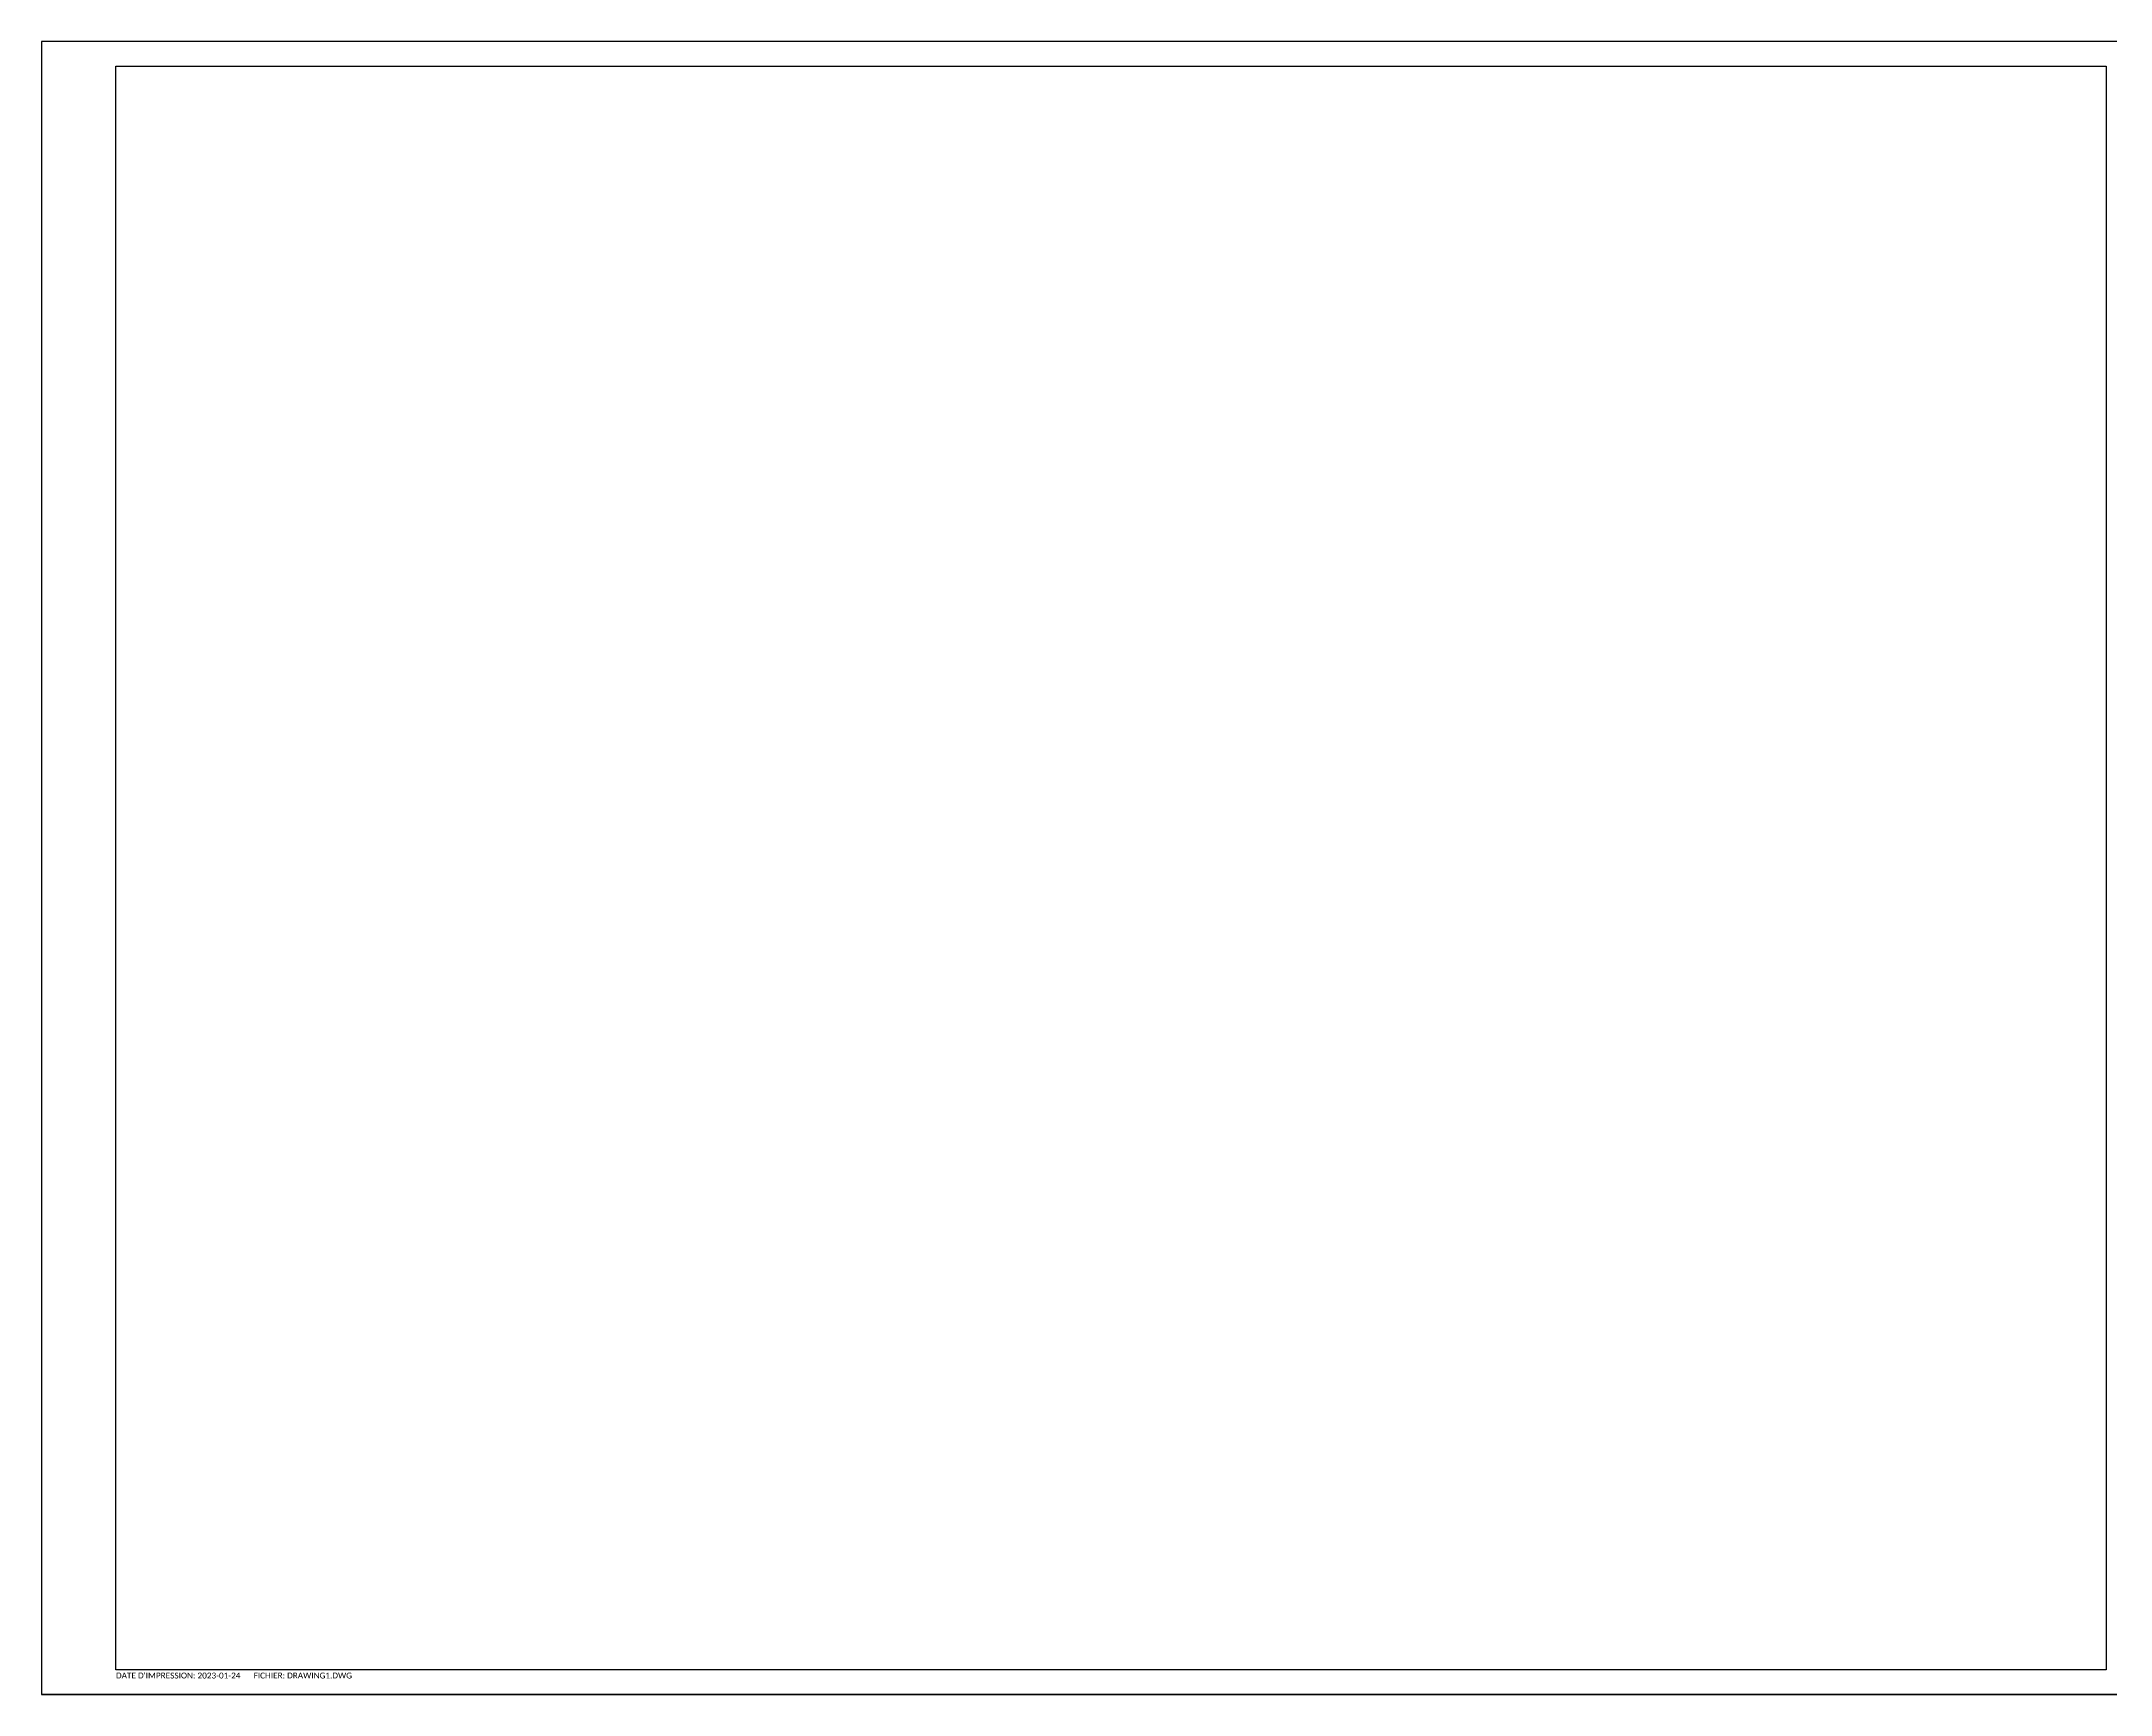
# Paper-space layout 'A1-METRIQUE' of a CAD drawing. Header units: inches. Extents: x 0 to 1182, y 0 to 594.
# Drawn here: x 0 to 744, y 0 to 594 of the extents above; entities that cross this region are included whole.
import ezdxf

# ---------------------------------------------------------------- set-up
doc = ezdxf.new("R2010")
doc.units = ezdxf.units.IN
doc.header["$LTSCALE"] = 25
doc.header["$MEASUREMENT"] = 0
doc.layers.add('CARTOUCHE', color=7, linetype='Continuous')
doc.styles.add('Cartouche', font='calibri.ttf')

psp = doc.layouts.new('A1-METRIQUE')

# ---------------------------------------------------------------- linework, layer by layer
at = {"layer": 'CARTOUCHE', "linetype": 'Continuous', "ltscale": 25}
psp.add_line((841.38, 593.86), (0.38, 593.86), dxfattribs=at)
at = {"layer": 'CARTOUCHE', "ltscale": 5}
psp.add_lwpolyline([(27.18, 584.93), (742.31, 584.93), (742.31, 8.8), (27.18, 8.8)], close=True, dxfattribs=at)
at = {"layer": 'Defpoints', "linetype": 'Continuous', "ltscale": 25}
psp.add_line((841.38, -0.14), (0.38, -0.14), dxfattribs=at)
at = {"layer": 'Defpoints'}
psp.add_lwpolyline([(0.38, -0.14), (841.38, -0.14), (841.38, 593.86), (0.38, 593.86)], close=True, dxfattribs=at)

# ---------------------------------------------------------------- texts
at = {"layer": 'CARTOUCHE', "style": 'Cartouche'}
for s, p in [("DATE D'IMPRESSION: 2023-01-24 ", (27.18, 5.66)), ('FICHIER: DRAWING1.DWG ', (76.63, 5.66))]:
    psp.add_text(s, height=2.122, dxfattribs=at).set_placement(p)

doc.saveas('drawing.dxf')
